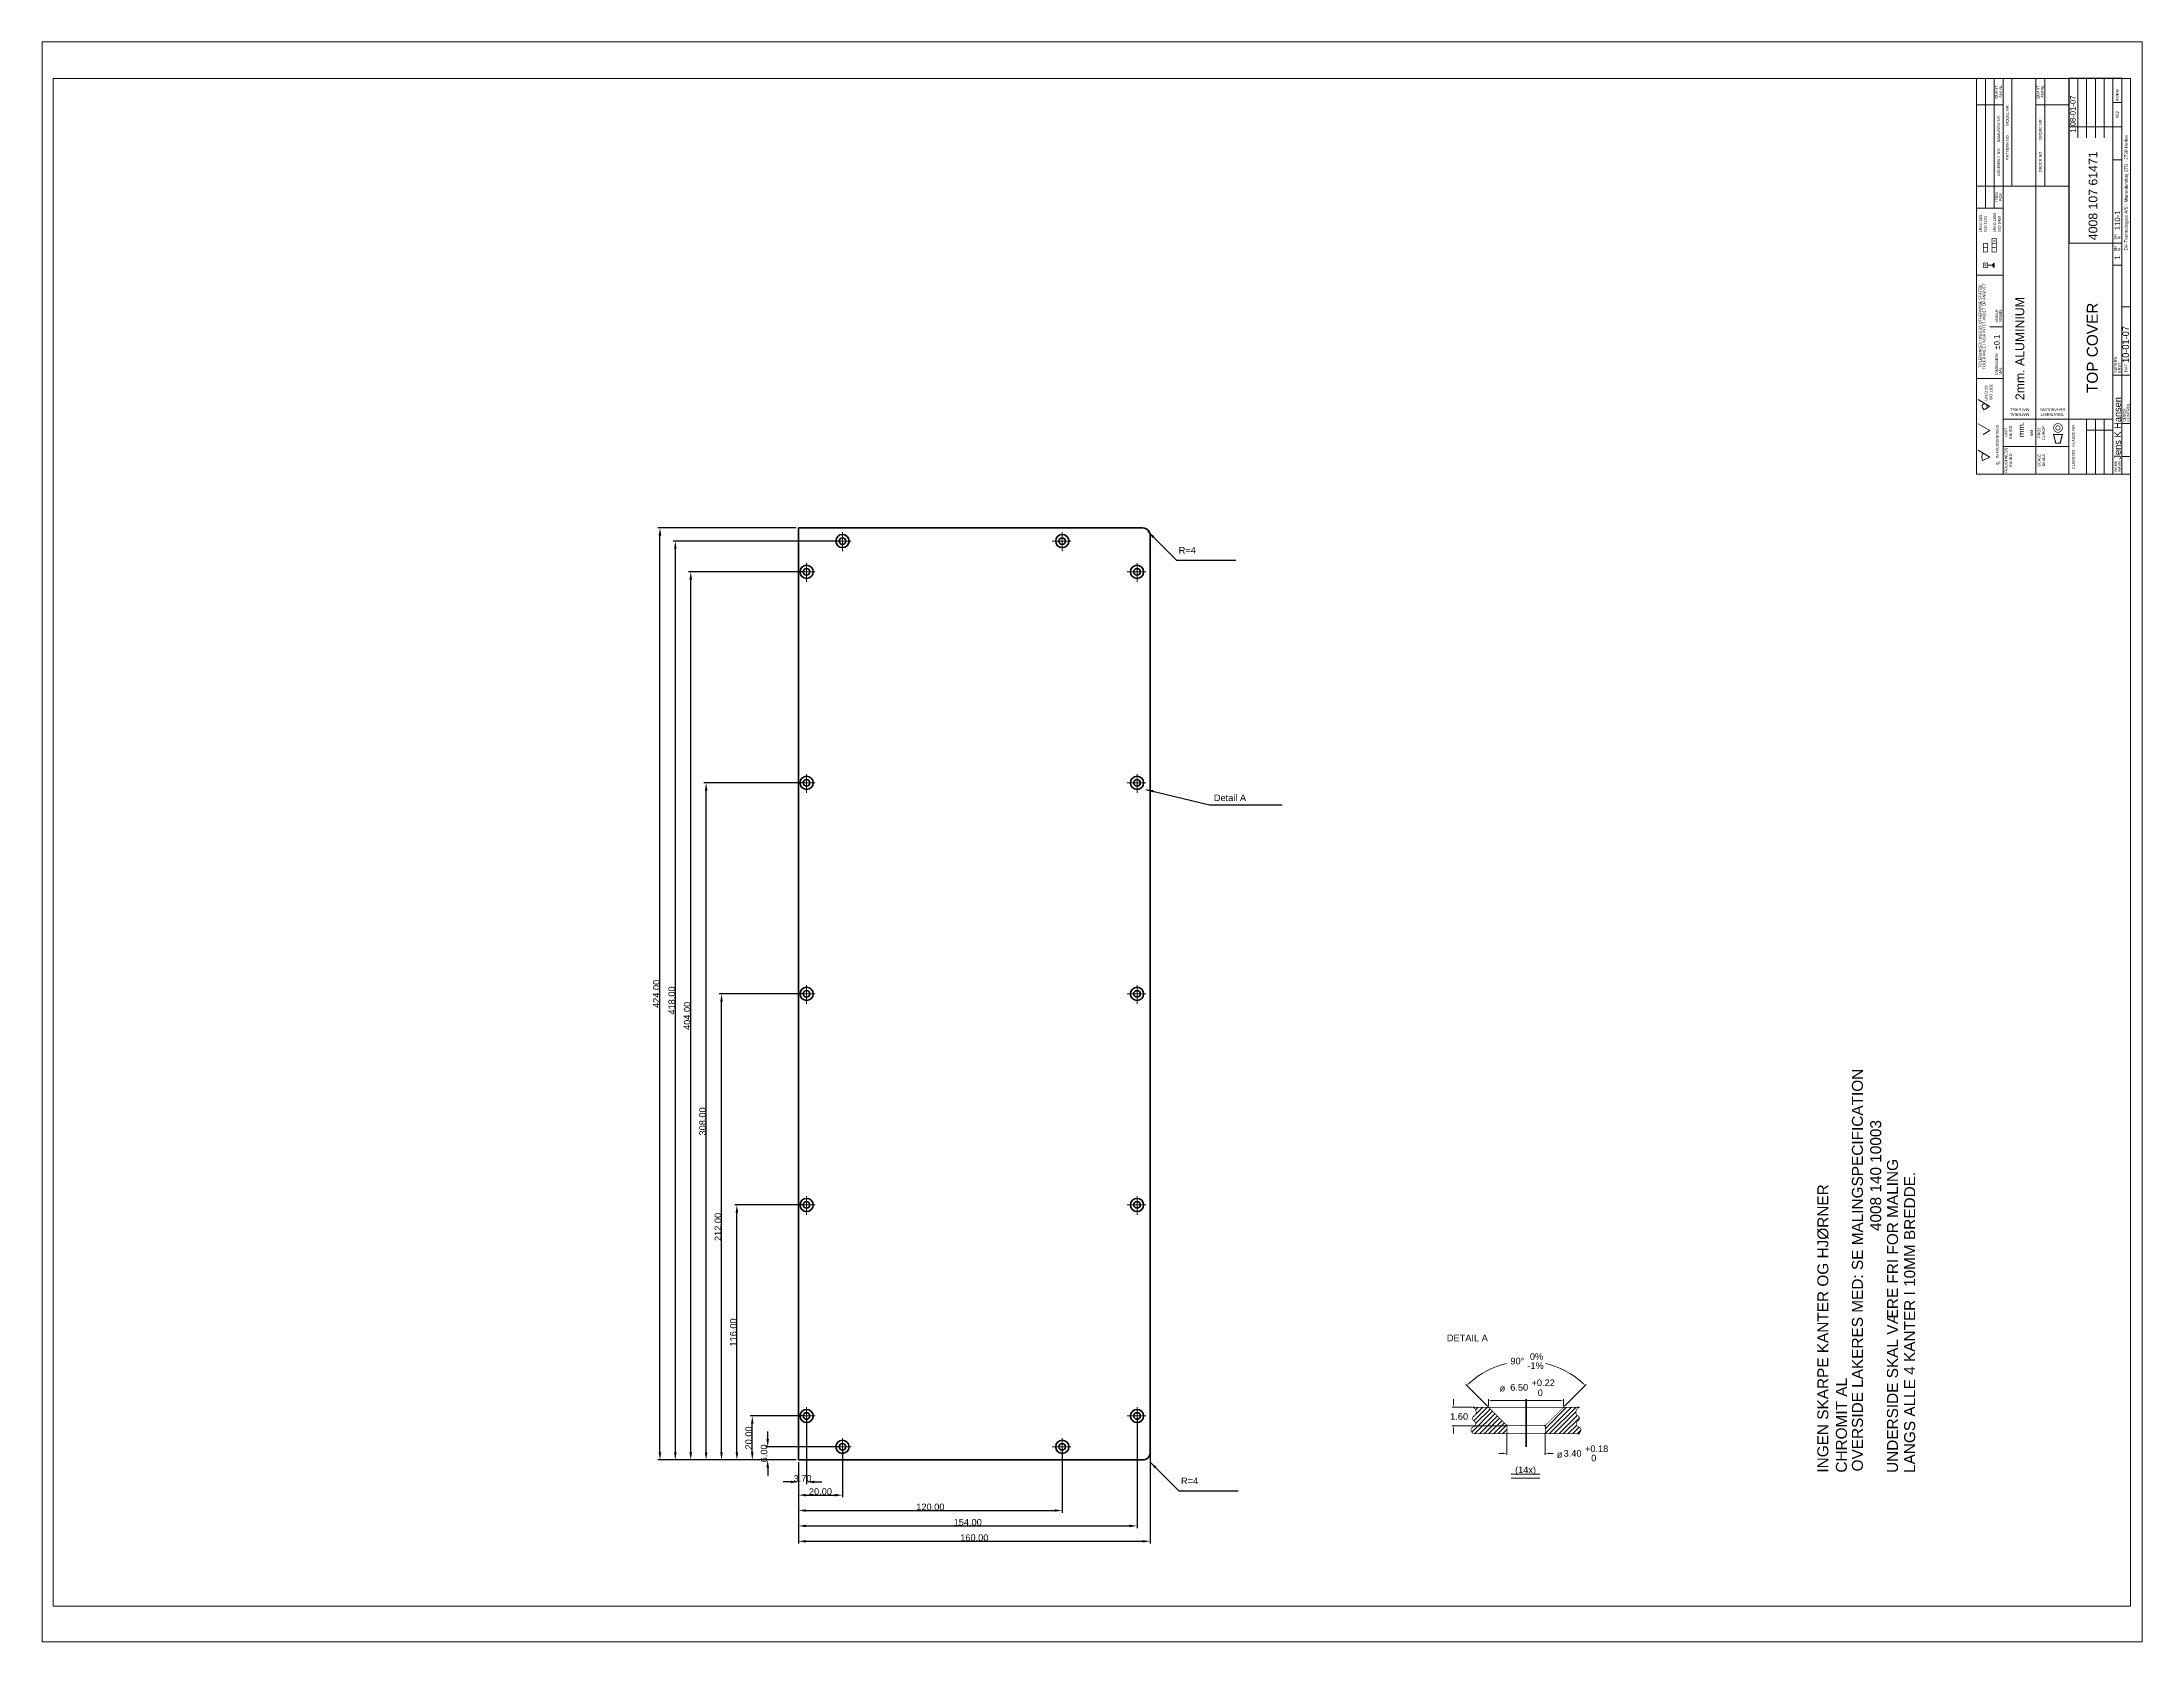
# Paper-space layout 'Layout1' of a CAD drawing. Extents: x 1.05 to 9.45, y 0.8 to 7.2.
# The model-space entities are those that its viewports show. They can reach past a viewport. Long polylines and large blocks are cut down to what shows.
import ezdxf
from ezdxf.enums import TextEntityAlignment as Align

# ---------------------------------------------------------------- set-up
doc = ezdxf.new("R2010")
doc.units = 0
doc.header["$MEASUREMENT"] = 0
doc.linetypes.add('CENTER', pattern=[2, 1.25, -0.25, 0.25, -0.25])
doc.layers.get('0').update_dxf_attribs({"linetype": 'CONTINUOUS'})
for name, color, linetype, lineweight in [('110-1', 10, 'CONTINUOUS', 20), ('110-1M', 3, 'CONTINUOUS', 35), ('110-2DIM', 1, 'CONTINUOUS', 13)]:
    doc.layers.add(name, color=color, linetype=linetype, lineweight=lineweight)
doc.styles.get("Standard").update_dxf_attribs({"font": 'ARIAL.TTF'})
doc.styles.add('UV', font='ARIAL.TTF')
doc.dimstyles.get("Standard").update_dxf_attribs({"dimtxt": 0.18, "dimasz": 0.18, "dimexe": 0.18, "dimexo": 0.0625, "dimgap": 0.09, "dimtad": 0, "dimtih": 1, "dimtoh": 1, "dimdec": 4, "dimzin": 0, "dimdsep": 46, "dimtxsty": 'Standard', "dimcen": 0.09, "dimadec": 0, "dimazin": 0, "dimtfac": 1, "dimtdec": 4, "dimtofl": 0, "dimtmove": 0, "dimatfit": 3, "dimfxl": 0, "dimtolj": 1, "dimtzin": 0, "dimarcsym": 0})

# ---------------------------------------------------------------- blocks, each defined once
blk = doc.blocks.new('*X8')
at = {"color": 0}
for p, q in [((14.89, 7.11), (16.46, 8.69)), ((14.98, 8.26), (15.06, 8.34)), ((15.01, 9), (15.01, 9)), ((15.04, 7.97), (16.07, 9)), ((15.13, 7), (16.64, 8.51)), ((15.17, 8.81), (15.36, 9)), ((15.18, 7.76), (16.29, 8.86)), ((15.2, 8.48), (15.72, 9)), ((15.49, 7), (16.82, 8.33)), ((15.84, 7), (16.99, 8.16)), ((16.19, 7), (17.17, 7.98)), ((16.55, 7), (17.35, 7.8)), ((16.9, 7), (17.52, 7.63)), ((17.25, 7), (17.55, 7.3))]:
    blk.add_line(p, q, dxfattribs=at)
blk = doc.blocks.new('*X9')
at = {"color": 0}
for p, q in [((20.45, 7.01), (22.44, 9)), ((20.45, 7.37), (22.08, 9)), ((20.79, 7), (22.79, 9)), ((21.14, 7), (22.78, 8.64)), ((21.5, 7), (22.88, 8.38)), ((21.85, 7), (23.05, 8.2)), ((22.2, 7), (22.84, 7.64)), ((22.56, 7), (23.04, 7.48)), ((22.91, 7), (23.16, 7.25))]:
    blk.add_line(p, q, dxfattribs=at)
blk = doc.blocks.new('*D10')
at = {"layer": '110-2DIM', "color": 0, "lineweight": -2}
for p, q in [((345.07, 86.03), (345.07, 89.53)), ((378.07, 82.53), (344.07, 82.53)), ((358.07, 76.53), (344.07, 76.53)), ((345.07, 73.03), (345.07, 69.53))]:
    blk.add_line(p, q, dxfattribs=at)
at = {"layer": '110-2DIM', "color": 0}
for points in [[(344.49, 86.03), (345.66, 86.03), (345.07, 82.53)], [(344.49, 73.03), (345.66, 73.03), (345.07, 76.53)]]:
    blk.add_solid(points, dxfattribs=at)
at = {"layer": '110-2DIM', "color": 0, "insert": (343.45, 79.53), "char_height": 3, "attachment_point": 5, "rotation": 90}
blk.add_mtext('\\A1;6.00', dxfattribs=at)
blk = doc.blocks.new('*D11')
at = {"layer": '110-2DIM', "color": 0, "lineweight": -2}
for p, q in [((361.77, 96.53), (337.07, 96.53)), ((338.07, 80.03), (338.07, 93.03)), ((358.07, 76.53), (337.07, 76.53))]:
    blk.add_line(p, q, dxfattribs=at)
at = {"layer": '110-2DIM', "color": 0}
for points in [[(337.49, 93.03), (338.66, 93.03), (338.07, 96.53)], [(337.49, 80.03), (338.66, 80.03), (338.07, 76.53)]]:
    blk.add_solid(points, dxfattribs=at)
at = {"layer": '110-2DIM', "color": 0, "insert": (336.45, 86.53), "char_height": 3, "attachment_point": 5, "rotation": 90}
blk.add_mtext('\\A1;20.00', dxfattribs=at)
blk = doc.blocks.new('*D12')
at = {"layer": '110-2DIM', "color": 0, "lineweight": -2}
for p, q in [((361.77, 192.53), (330.07, 192.53)), ((331.07, 80.03), (331.07, 189.03)), ((358.07, 76.53), (330.07, 76.53))]:
    blk.add_line(p, q, dxfattribs=at)
at = {"layer": '110-2DIM', "color": 0}
for points in [[(330.49, 189.03), (331.66, 189.03), (331.07, 192.53)], [(330.49, 80.03), (331.66, 80.03), (331.07, 76.53)]]:
    blk.add_solid(points, dxfattribs=at)
at = {"layer": '110-2DIM', "color": 0, "insert": (329.45, 134.53), "char_height": 3, "attachment_point": 5, "rotation": 90}
blk.add_mtext('\\A1;116.00', dxfattribs=at)
blk = doc.blocks.new('*D13')
at = {"layer": '110-2DIM', "color": 0, "lineweight": -2}
for p, q in [((361.77, 288.53), (323.07, 288.53)), ((324.07, 80.03), (324.07, 285.03)), ((358.07, 76.53), (323.07, 76.53))]:
    blk.add_line(p, q, dxfattribs=at)
at = {"layer": '110-2DIM', "color": 0}
for points in [[(323.49, 285.03), (324.66, 285.03), (324.07, 288.53)], [(323.49, 80.03), (324.66, 80.03), (324.07, 76.53)]]:
    blk.add_solid(points, dxfattribs=at)
at = {"layer": '110-2DIM', "color": 0, "insert": (322.45, 182.53), "char_height": 3, "attachment_point": 5, "rotation": 90}
blk.add_mtext('\\A1;212.00', dxfattribs=at)
blk = doc.blocks.new('*D14')
at = {"layer": '110-2DIM', "color": 0, "lineweight": -2}
for p, q in [((361.77, 384.53), (316.07, 384.53)), ((317.07, 80.03), (317.07, 381.03)), ((358.07, 76.53), (316.07, 76.53))]:
    blk.add_line(p, q, dxfattribs=at)
at = {"layer": '110-2DIM', "color": 0}
for points in [[(316.49, 381.03), (317.66, 381.03), (317.07, 384.53)], [(316.49, 80.03), (317.66, 80.03), (317.07, 76.53)]]:
    blk.add_solid(points, dxfattribs=at)
at = {"layer": '110-2DIM', "color": 0, "insert": (315.45, 230.53), "char_height": 3, "attachment_point": 5, "rotation": 90}
blk.add_mtext('\\A1;308.00', dxfattribs=at)
blk = doc.blocks.new('*D15')
at = {"layer": '110-2DIM', "color": 0, "lineweight": -2}
for p, q in [((361.77, 480.53), (309.07, 480.53)), ((310.07, 80.03), (310.07, 477.03)), ((358.07, 76.53), (309.07, 76.53))]:
    blk.add_line(p, q, dxfattribs=at)
at = {"layer": '110-2DIM', "color": 0}
for points in [[(309.49, 477.03), (310.66, 477.03), (310.07, 480.53)], [(309.49, 80.03), (310.66, 80.03), (310.07, 76.53)]]:
    blk.add_solid(points, dxfattribs=at)
at = {"layer": '110-2DIM', "color": 0, "insert": (308.45, 278.53), "char_height": 3, "attachment_point": 5, "rotation": 90}
blk.add_mtext('\\A1;404.00', dxfattribs=at)
blk = doc.blocks.new('*D16')
at = {"layer": '110-2DIM', "color": 0, "lineweight": -2}
for p, q in [((378.07, 494.53), (302.07, 494.53)), ((303.07, 80.03), (303.07, 491.03)), ((358.07, 76.53), (302.07, 76.53))]:
    blk.add_line(p, q, dxfattribs=at)
at = {"layer": '110-2DIM', "color": 0}
for points in [[(302.49, 491.03), (303.66, 491.03), (303.07, 494.53)], [(302.49, 80.03), (303.66, 80.03), (303.07, 76.53)]]:
    blk.add_solid(points, dxfattribs=at)
at = {"layer": '110-2DIM', "color": 0, "insert": (301.45, 285.53), "char_height": 3, "attachment_point": 5, "rotation": 90}
blk.add_mtext('\\A1;418.00', dxfattribs=at)
blk = doc.blocks.new('*D17')
at = {"layer": '110-2DIM', "color": 0, "lineweight": -2}
for p, q in [((358.07, 500.53), (295.07, 500.53)), ((296.07, 80.03), (296.07, 497.03)), ((358.07, 76.53), (295.07, 76.53))]:
    blk.add_line(p, q, dxfattribs=at)
at = {"layer": '110-2DIM', "color": 0}
for points in [[(295.49, 497.03), (296.66, 497.03), (296.07, 500.53)], [(295.49, 80.03), (296.66, 80.03), (296.07, 76.53)]]:
    blk.add_solid(points, dxfattribs=at)
at = {"layer": '110-2DIM', "color": 0, "insert": (294.45, 288.53), "char_height": 3, "attachment_point": 5, "rotation": 90}
blk.add_mtext('\\A1;424.00', dxfattribs=at)
blk = doc.blocks.new('*D18')
at = {"layer": '110-2DIM', "color": 0, "lineweight": -2}
for p, q in [((362.77, 95.53), (362.77, 65.53)), ((359.07, 75.53), (359.07, 65.53)), ((355.57, 66.53), (352.07, 66.53)), ((366.27, 66.53), (369.77, 66.53))]:
    blk.add_line(p, q, dxfattribs=at)
at = {"layer": '110-2DIM', "color": 0}
for points in [[(355.57, 67.11), (355.57, 65.94), (359.07, 66.53)], [(366.27, 67.11), (366.27, 65.94), (362.77, 66.53)]]:
    blk.add_solid(points, dxfattribs=at)
at = {"layer": '110-2DIM', "color": 0, "insert": (360.92, 68.15), "char_height": 3, "attachment_point": 5}
blk.add_mtext('\\A1;3.70', dxfattribs=at)
blk = doc.blocks.new('*D19')
at = {"layer": '110-2DIM', "color": 0, "lineweight": -2}
for p, q in [((379.07, 81.53), (379.07, 59.53)), ((359.07, 75.53), (359.07, 59.53)), ((362.57, 60.53), (375.57, 60.53))]:
    blk.add_line(p, q, dxfattribs=at)
at = {"layer": '110-2DIM', "color": 0}
for points in [[(362.57, 61.11), (362.57, 59.94), (359.07, 60.53)], [(375.57, 61.11), (375.57, 59.94), (379.07, 60.53)]]:
    blk.add_solid(points, dxfattribs=at)
at = {"layer": '110-2DIM', "color": 0, "insert": (369.07, 62.15), "char_height": 3, "attachment_point": 5}
blk.add_mtext('\\A1;20.00', dxfattribs=at)
blk = doc.blocks.new('*D20')
at = {"layer": '110-2DIM', "color": 0, "lineweight": -2}
for p, q in [((479.07, 81.53), (479.07, 52.53)), ((359.07, 75.53), (359.07, 52.53)), ((362.57, 53.53), (475.57, 53.53))]:
    blk.add_line(p, q, dxfattribs=at)
at = {"layer": '110-2DIM', "color": 0}
for points in [[(362.57, 54.11), (362.57, 52.94), (359.07, 53.53)], [(475.57, 54.11), (475.57, 52.94), (479.07, 53.53)]]:
    blk.add_solid(points, dxfattribs=at)
at = {"layer": '110-2DIM', "color": 0, "insert": (419.07, 55.15), "char_height": 3, "attachment_point": 5}
blk.add_mtext('\\A1;120.00', dxfattribs=at)
blk = doc.blocks.new('*D21')
at = {"layer": '110-2DIM', "color": 0, "lineweight": -2}
for p, q in [((513.07, 95.53), (513.07, 45.53)), ((359.07, 75.53), (359.07, 45.53)), ((362.57, 46.53), (509.57, 46.53))]:
    blk.add_line(p, q, dxfattribs=at)
at = {"layer": '110-2DIM', "color": 0}
for points in [[(362.57, 47.11), (362.57, 45.94), (359.07, 46.53)], [(509.57, 47.11), (509.57, 45.94), (513.07, 46.53)]]:
    blk.add_solid(points, dxfattribs=at)
at = {"layer": '110-2DIM', "color": 0, "insert": (436.07, 48.15), "char_height": 3, "attachment_point": 5}
blk.add_mtext('\\A1;154.00', dxfattribs=at)
blk = doc.blocks.new('*D22')
at = {"layer": '110-2DIM', "color": 0, "lineweight": -2}
for p, q in [((519.07, 78.93), (519.07, 38.53)), ((359.07, 75.53), (359.07, 38.53)), ((362.57, 39.53), (515.57, 39.53))]:
    blk.add_line(p, q, dxfattribs=at)
at = {"layer": '110-2DIM', "color": 0}
for points in [[(362.57, 40.11), (362.57, 38.94), (359.07, 39.53)], [(515.57, 40.11), (515.57, 38.94), (519.07, 39.53)]]:
    blk.add_solid(points, dxfattribs=at)
at = {"layer": '110-2DIM', "color": 0, "insert": (439.07, 41.15), "char_height": 3, "attachment_point": 5}
blk.add_mtext('\\A1;160.00', dxfattribs=at)

msp = doc.modelspace()

# ---------------------------------------------------------------- linework, layer by layer
at = {"layer": '110-1'}
for p, q in [((965, 705), (20, 705)), ((20, 705), (20, 10)), ((895, 525), (895, 705)), ((965, 705), (965, 10)), ((957, 570), (961, 570)), ((908, 550), (925, 550)), ((961, 548), (965, 548)), ((20, 10), (965, 10))]:
    msp.add_line(p, q, dxfattribs=at)
for points in [[(895, 705), (965, 705)], [(899, 646), (899, 705)], [(903, 646), (903, 705)], [(907, 525), (907, 705)], [(910.993, 656.091), (910.993, 705.091)], [(922, 525), (922, 705)], [(926, 656), (926, 705)], [(937, 525), (937, 705)], [(941, 678), (941, 705)], [(945, 678), (945, 705)], [(949, 678), (949, 705)], [(953, 678), (953, 705)], [(957, 525), (957, 705)], [(961, 525), (961, 705)], [(965, 525), (965, 705)], [(895, 693), (907, 693)], [(922, 693), (937, 693)], [(957, 694), (961, 694)], [(937, 683), (961, 683)], [(957, 668), (961, 668)], [(895, 656), (937, 656)], [(895, 646), (907, 646)], [(957, 630), (961, 630)], [(895, 615.5), (907, 615.5)], [(957, 620), (961, 620)], [(965, 601), (961, 601)], [(901, 592), (907, 592)], [(895, 568.5), (907, 568.5)], [(957, 570), (965, 570)], [(898.03, 554.037), (901, 555.75), (895.633, 558.869)], [(898.03, 543.037), (901, 544.75), (895.633, 547.869)], [(907, 550), (957, 550)], [(945, 545), (957, 545)], [(949, 525), (949, 550)], [(953, 525), (953, 550)], [(961, 548), (965, 548)], [(897.768, 531.152), (901, 532.75), (895.633, 535.869)], [(937, 537.5), (907, 537.5)], [(961, 533), (965, 533)], [(895, 525), (965, 525)]]:
    msp.add_lwpolyline(points, dxfattribs=at)
for points, const_width in [([(961, 630), (961, 705), (937, 705), (937, 630)], 0.5), ([(902, 630), (902, 632), (904, 632), (904, 630)], 0.3), ([(900, 628), (900, 630), (898, 630), (898, 628)], 0.3), ([(900, 626), (900, 628), (898, 628), (898, 626)], 0.3), ([(898, 619), (898, 621), (900, 621), (900, 619)], 0.3), ([(904, 628), (904, 630), (902, 630), (902, 628)], 0.3), ([(904, 626), (904, 628), (902, 628), (902, 626)], 0.3)]:
    msp.add_lwpolyline(points, close=True, dxfattribs=dict(at, const_width=const_width))
msp.add_lwpolyline([(903, 619), (903, 621), (902, 620)], close=True, dxfattribs=at)
for points, const_width in [([(900, 620), (903, 620)], 0.4), ([(957, 525), (957, 550), (945, 550), (945, 525), (957, 525)], 0.5), ([(933, 539), (934, 543), (930, 543), (931, 539), (933, 539)], 0.5)]:
    msp.add_lwpolyline(points, dxfattribs=dict(at, const_width=const_width))
at = {"layer": '110-1', "color": 2, "linetype": 'CENTER', "const_width": 0.02}
for points in [[(929, 546), (935, 546)], [(932, 538), (932, 549)]]:
    msp.add_lwpolyline(points, dxfattribs=at)
at = {"layer": '110-1', "color": 13, "const_width": 0.3}
for points in [[(932, 544, 1), (932, 548, 1)], [(932, 545, 1), (932, 547, 1)]]:
    msp.add_lwpolyline(points, format="xyb", close=True, dxfattribs=at)
at = {"layer": '110-1'}
for centre, radius, start, end in [((898.641, 555.76), 1.215, 36.484773, 29.24767), ((901, 532.75), 3.606, 149.838245, 209.838245)]:
    msp.add_arc(centre, radius, start, end, dxfattribs=at)
at = {"layer": '110-1M'}
for p, q in [((515.674, 500.527), (359.074, 500.527)), ((359.074, 500.527), (359.074, 76.527)), ((519.074, 79.927), (519.074, 497.127)), ((359.074, 76.527), (515.674, 76.527))]:
    msp.add_line(p, q, dxfattribs=at)
at = {"layer": '110-1M', "const_width": 0.3}
for points in [[(666.026, 100.527, -0.1347947), (667.08, 99.339, -0.1421464), (667.343, 97.854, -0.260812), (666.475, 96.632, 0.2811418), (665.706, 95.457, 0.2768744), (666.357, 94.291, -0.251153), (667.125, 93.059, -0.3606632), (665.997, 91.503, 0.3993064), (665.052, 89.995, 0.0966963), (665.382, 89.199, 0.0894692), (666.026, 88.527)], [(714.026, 100.527, 0.1347947), (712.972, 99.339, 0.1421464), (712.709, 97.854, 0.260812), (713.576, 96.632, -0.2811418), (714.345, 95.457, -0.2768744), (713.695, 94.291, 0.251153), (712.927, 93.059, 0.3606632), (714.054, 91.503, -0.3993064), (715, 89.995, -0.0966963), (714.67, 89.199, -0.0894692), (714.026, 88.527)]]:
    msp.add_lwpolyline(points, format="xyb", dxfattribs=at)
for points in [[(666.026, 100.527), (714.026, 100.527)], [(681.326, 92.127), (672.926, 100.527)], [(698.726, 92.127), (707.126, 100.527)], [(666.026, 88.527), (714.026, 88.527)], [(681.326, 92.127), (681.326, 88.527)], [(681.326, 92.127), (698.726, 92.127)], [(698.877, 91.975), (698.877, 88.375)]]:
    msp.add_lwpolyline(points, dxfattribs=at)
at = {"layer": '110-1M', "color": 3, "linetype": 'CENTER'}
msp.add_lwpolyline([(690.026, 104.237), (690.026, 82.527)], dxfattribs=at)
at = {"layer": '110-1M'}
for centre in [(379.074, 494.527), (479.074, 494.527), (362.774, 480.527), (513.074, 480.527), (362.774, 384.527), (513.074, 384.527), (362.774, 288.527), (513.074, 288.527), (362.774, 192.527), (513.074, 192.527), (362.774, 96.527), (362.774, 96.527), (513.074, 96.527), (379.074, 82.527), (479.074, 82.527)]:
    msp.add_circle(centre, 3, dxfattribs=at)
at = {"layer": '110-1M', "linetype": 'Continuous'}
for centre in [(379.074, 494.527), (479.074, 494.527), (362.774, 480.527), (513.074, 480.527), (362.774, 384.527), (513.074, 384.527), (362.774, 288.527), (513.074, 288.527), (362.774, 192.527), (513.074, 192.527), (362.774, 96.527), (362.774, 96.527), (513.074, 96.527), (379.074, 82.527), (479.074, 82.527)]:
    msp.add_circle(centre, 1.5, dxfattribs=at)
at = {"layer": '110-1M'}
for centre, start, end in [((515.674, 497.127), 0, 90), ((515.674, 79.927), 270, 0)]:
    msp.add_arc(centre, 3.4, start, end, dxfattribs=at)
at = {"layer": '110-1M', "linetype": 'ByBlock'}
for p in [(666.026, 100.527), (672.926, 100.527), (672.926, 100.527), (707.126, 100.527), (707.126, 100.527), (714.026, 100.527), (681.326, 92.127), (681.326, 92.127), (681.326, 88.527), (698.726, 92.127), (698.726, 88.527), (714.026, 88.527)]:
    msp.add_point(p, dxfattribs=at)
at = {"layer": '110-2DIM', "linetype": 'Continuous'}
for p, q in [((379.074, 489.992), (379.074, 498.492)), ((479.074, 489.992), (479.074, 498.492)), ((374.54, 494.527), (383.04, 494.527)), ((474.54, 494.527), (483.04, 494.527)), ((358.24, 480.527), (366.74, 480.527)), ((362.774, 475.992), (362.774, 484.492)), ((508.54, 480.527), (517.04, 480.527)), ((513.074, 475.992), (513.074, 484.492)), ((358.24, 384.527), (366.74, 384.527)), ((362.774, 379.992), (362.774, 388.492)), ((508.54, 384.527), (517.04, 384.527)), ((513.074, 379.992), (513.074, 388.492)), ((358.24, 288.527), (366.74, 288.527)), ((362.774, 283.992), (362.774, 292.492)), ((508.54, 288.527), (517.04, 288.527)), ((513.074, 283.992), (513.074, 292.492)), ((358.24, 192.527), (366.74, 192.527)), ((362.774, 187.992), (362.774, 196.492)), ((508.54, 192.527), (517.04, 192.527)), ((513.074, 187.992), (513.074, 196.492)), ((358.24, 96.527), (366.74, 96.527)), ((358.24, 96.527), (366.74, 96.527)), ((362.774, 91.992), (362.774, 100.492)), ((362.774, 91.992), (362.774, 100.492)), ((508.54, 96.527), (517.04, 96.527)), ((513.074, 91.992), (513.074, 100.492)), ((379.074, 77.992), (379.074, 86.492)), ((479.074, 77.992), (479.074, 86.492)), ((374.54, 82.527), (383.04, 82.527)), ((474.54, 82.527), (483.04, 82.527))]:
    msp.add_line(p, q, dxfattribs=at)
at = {"layer": '110-2DIM', "linetype": 'ByBlock'}
for p, q in [((662.661, 110.792), (672.502, 100.951)), ((717.391, 110.792), (707.55, 100.951)), ((665.426, 100.527), (656.426, 100.527)), ((657.026, 102.327), (657.026, 104.127)), ((672.926, 101.127), (672.926, 104.127)), ((674.726, 103.527), (705.326, 103.527)), ((707.126, 101.127), (707.126, 104.127)), ((680.726, 92.127), (656.426, 92.127)), ((657.026, 90.327), (657.026, 88.527)), ((681.326, 87.927), (681.326, 78.927)), ((698.726, 87.927), (698.726, 78.927)), ((679.526, 79.527), (677.726, 79.527)), ((700.526, 79.527), (702.326, 79.527))]:
    msp.add_line(p, q, dxfattribs=at)
at = {"layer": '110-2DIM'}
for p, q in [((683.083, 70.121), (696.512, 70.121)), ((683.249, 68.298), (696.346, 68.298))]:
    msp.add_line(p, q, dxfattribs=at)
at = {"layer": '110-2DIM', "linetype": 'ByBlock'}
for start, end in [(103.447089, 132.292861), (47.707139, 76.552911)]:
    msp.add_arc((690.026, 83.427), 38.1, start, end, dxfattribs=at)
for p in [(707.126, 103.527), (657.026, 92.127), (698.726, 79.527)]:
    msp.add_point(p, dxfattribs=at)
for points in [[(664.595, 111.393), (664.18, 111.827), (663.085, 110.367)], [(715.457, 111.393), (715.871, 111.827), (716.967, 110.367)], [(657.326, 102.327), (656.726, 102.327), (657.026, 100.527)], [(674.726, 103.227), (674.726, 103.827), (672.926, 103.527)], [(705.326, 103.227), (705.326, 103.827), (707.126, 103.527)], [(657.326, 90.327), (656.726, 90.327), (657.026, 92.127)], [(679.526, 79.227), (679.526, 79.827), (681.326, 79.527)], [(700.526, 79.227), (700.526, 79.827), (698.726, 79.527)]]:
    msp.add_solid(points, dxfattribs=at)

# ---------------------------------------------------------------- block references
at = {"layer": '110-1M', "color": 3, "xscale": 6, "yscale": 6, "zscale": 6}
for name in ['*X8', '*X9']:
    msp.add_blockref(name, (576.032, 46.517), dxfattribs=at)

# ---------------------------------------------------------------- texts
for s, height, p in [('1 08-01-07', 2.5, (940.016, 680.271)), ('110-1', 2.5, (960.289, 635.933)), ('1', 2.5, (960.289, 622.558)), ('2mm. ALUMINIUM', 4, (916.671, 558.627)), ('TOP COVER', 5, (950.121, 561.837)), ('±0.1', 2.5, (905.432, 581.632)), ('mm.', 2.5, (916.569, 541.833))]:
    msp.add_text(s, height=height, rotation=90).set_placement(p)
at = {"insert": (957.633, 531.583), "char_height": 3, "width": 57, "attachment_point": 1, "rotation": 90}
msp.add_mtext('Jens K Hansen', dxfattribs=at)
at = {"layer": '110-1'}
for s, height, rotation, p in [('QUANT.', 1.25, 90, (904.11, 699)), ('ANTAL', 1.25, 90, (905.886, 699)), ('QUANT.', 1.25, 90, (923.106, 699)), ('ANTAL', 1.25, 90, (924.889, 699)), ('FORM', 1.25, 90, (959, 697.5)), ('ASSEMBLY NO.     SAMLINGS NR.', 1.25, 90, (905, 674.5)), ('PATTERN NO.        MODEL NR.', 1.25, 90, (908.995, 680.5)), ('KU', 1.5, 90, (959, 688.5)), ('ORDER NO.          ORDRE NR.', 1.25, 90, (924, 674.5)), ('DK-Technologies A/S - Marienlundvej 37D - 2730 Herlev', 1.5, 90, (963.189, 653)), ('ITEM', 1.25, 90, (904.146, 651)), ('POS', 1.25, 90, (905.854, 651)), ('A', 1.25, 90, (903, 631)), ('SH', 1.25, 90, (958.095, 632.869)), ('BL', 1.25, 90, (959.811, 632.869)), ('SH', 1.25, 90, (958.095, 627.495)), ('BL', 1.25, 90, (959.811, 627.495)), ('A', 1.25, 90, (899, 620)), ('DAT', 1.25, 90, (963, 573.251)), ('MATERIEL', 1.25, 180, (914.466, 554.241)), ('BEHANDLING', 1.25, 180, (929.466, 554.241)), ('MATERIAL', 1.25, 180, (914.466, 552.105)), ('TREATMENT', 1.25, 180, (929.466, 552.105)), ('CLASS NO.  KLASSE NR.', 1.25, 90, (939, 537.5))]:
    msp.add_text(s, height=height, rotation=rotation, dxfattribs=at).set_placement(p, align=Align.MIDDLE)
for s, height, p in [('4008 107 61471', 4, (949.936, 631.387)), ('UN-D 603', 1.25, (897.416, 635.122)), ('ISO 1101', 1.25, (899.552, 635.122)), ('UN-D 1660', 1.25, (903.824, 635.122)), ('ISO 5459', 1.25, (905.96, 635.122)), ('ANGLE', 1.25, (904.768, 593.965)), ('VINKEL', 1.25, (906.477, 593.965)), ('10-01-07', 3, (964.309, 575.544)), ('DIMENSION', 1.25, (904.712, 569.994)), ('MÅL', 1.25, (906.478, 569.994)), ('SUPERS.', 1.25, (958.808, 571)), ('ERST.', 1.25, (960.538, 571)), ('UN-D 28', 1.25, (899.976, 558.452)), ('ISO 1302 ', 1.25, (902.112, 558.452)), ('. .', 1.25, (897, 553)), ('CHECK', 1.25, (962.776, 548.857)), ('KONTROL', 1.25, (964.554, 548.857)), ('. . R    IN MICROMETERS', 1.25, (905, 527)), ('. .', 1.25, (897, 542)), ('. .', 1.25, (897, 530)), ('A', 1.25, (905.757, 529.634)), ('NAME', 1.25, (958.824, 526.028)), ('NAVN', 1.25, (960.563, 526.028))]:
    msp.add_text(s, height=height, rotation=90, dxfattribs=at).set_placement(p)
for s, p in [('TOLERANCE HVOR INTET ANDET ER ANGIVET', (899, 592.25)), ('TOLERANCES UNLESS OTHERWISE STATED', (897.25, 592.25)), ('UNIT', (909, 544)), ('ENHED', (911.136, 544)), ('MM', (920.626, 543.75)), ('PROJ.', (924, 544)), ('EUROP.', (926.136, 544)), ('ROUGHNESS', (909, 531.25)), ('RUHED', (911.136, 531.25)), ('SCALE', (924, 531.25)), ('SKALA', (926.136, 531.25))]:
    msp.add_text(s, height=1.25, rotation=90, dxfattribs=at).set_placement(p, align=Align.CENTER)
at = {"layer": '110-1', "color": 15, "style": 'UV'}
for s, p in [('OVERSIDE LAKERES MED: SE MALINGSPECIFICATION ', (843.273, 71.319)), ('4008 140 10003', (851.586, 180.655))]:
    msp.add_text(s, height=5, rotation=90, dxfattribs=at).set_placement(p)
at = {"layer": '110-1', "color": 15}
for s, p in [('UNDERSIDE SKAL VÆRE FRI FOR MALING', (859.226, 70.614)), ('INGEN SKARPE KANTER OG HJØRNER', (827.554, 70.762)), ('LANGS ALLE 4 KANTER I 10MM BREDDE.', (867.038, 70.614)), ('CHROMIT AL', (835.997, 70.762))]:
    msp.add_text(s, height=5, rotation=90, dxfattribs=at).set_placement(p)
at = {"layer": '110-1M'}
msp.add_text('DETAIL A', height=3, dxfattribs=at).set_placement((654.026, 130.527))
at = {"layer": '110-2DIM'}
for s, p in [('Detail A', (548.036, 376.231)), ('ø', (678.025, 107.696)), ('0', (695.363, 105.576)), ('ø', (704.025, 77.569)), ('0', (719.679, 75.888)), ('(14x)', (685.038, 70.522))]:
    msp.add_text(s, height=3, dxfattribs=at).set_placement(p)
at = {"layer": '110-2DIM', "linetype": 'ByBlock'}
for s, p in [(' 0%', (690.626, 122.127)), ('90°', (682.926, 120.027)), ('-1%', (690.626, 117.927)), ('6.50', (682.84, 108.042)), ('+0.22', (692.54, 110.142)), ('1.60', (655.526, 94.827)), ('3.40', (707.126, 78.027)), ('+0.18', (716.826, 80.127))]:
    msp.add_text(s, height=3, dxfattribs=at).set_placement(p)
at = {"layer": '110-2DIM', "char_height": 3, "width": 26, "attachment_point": 1}
for insert in [(532.042, 491.818), (533.074, 68.527)]:
    msp.add_mtext('R=4', dxfattribs=dict(at, insert=insert))

# ---------------------------------------------------------------- dimensions: what is measured, and where the dimension line sits
at = {"layer": '110-2DIM'}
for base, p2, picture, middle in [((296.074, 500.527), (359.074, 500.527), '*D17', (294.452, 288.527)), ((303.074, 494.527), (379.074, 494.527), '*D16', (301.452, 285.527)), ((310.074, 480.527), (362.774, 480.527), '*D15', (308.452, 278.527)), ((317.074, 384.527), (362.774, 384.527), '*D14', (315.451, 230.527)), ((324.074, 288.527), (362.774, 288.527), '*D13', (322.452, 182.527)), ((331.074, 192.527), (362.774, 192.527), '*D12', (329.452, 134.527)), ((338.074, 96.527), (362.774, 96.527), '*D11', (336.452, 86.527)), ((345.074, 82.527), (379.074, 82.527), '*D10', (343.452, 79.527))]:
    dim = msp.add_linear_dim(base=base, p1=(359.074, 76.527), p2=p2, angle=90, dimstyle='Standard', override={"dimtxt": 3, "dimasz": 3.5, "dimexe": 1, "dimexo": 1, "dimtad": 1, "dimtih": 0, "dimtoh": 0, "dimdec": 2, "dimtdec": 2, "dimtix": 1, "dimtmove": 2}, dxfattribs=at)
    dim.commit()
    dim.dimension.update_dxf_attribs({"geometry": picture, "text_midpoint": middle})
for base, p2, picture, middle in [((362.774, 66.527), (362.774, 96.527), '*D18', (360.924, 68.149)), ((513.074, 46.527), (513.074, 96.527), '*D21', (436.074, 48.148)), ((379.074, 60.527), (379.074, 82.527), '*D19', (369.074, 62.148)), ((479.074, 53.527), (479.074, 82.527), '*D20', (419.074, 55.148)), ((519.074, 39.527), (519.074, 79.927), '*D22', (439.074, 41.148))]:
    dim = msp.add_linear_dim(base=base, p1=(359.074, 76.527), p2=p2, dimstyle='Standard', override={"dimtxt": 3, "dimasz": 3.5, "dimexe": 1, "dimexo": 1, "dimtad": 1, "dimtih": 0, "dimtoh": 0, "dimdec": 2, "dimtdec": 2, "dimtix": 1, "dimtmove": 2}, dxfattribs=at)
    dim.commit()
    dim.dimension.update_dxf_attribs({"geometry": picture, "text_midpoint": middle})

# ---------------------------------------------------------------- leaders
for points in [[(518.042, 498.818), (531.042, 485.818), (558.042, 485.818)], [(517.074, 381.527), (546.074, 374.527), (579.074, 374.527)], [(519.074, 75.527), (532.074, 62.527), (559.074, 62.527)]]:
    msp.add_leader(points, dimstyle='Standard', override={"dimtxt": 3, "dimasz": 3.5, "dimexe": 1, "dimexo": 1, "dimgap": 0.09, "dimtad": 0, "dimtih": 0, "dimtoh": 0, "dimdec": 2, "dimtdec": 2, "dimtix": 1, "dimtmove": 2}, dxfattribs=at)

psp = doc.layouts.get("Layout1")

# ---------------------------------------------------------------- viewports
at = {"layer": '110-1M', "color": 1}
psp.add_viewport(center=(5.25, 4), size=(8.4, 6.4), view_center_point=(492.5984, 357.6279), view_height=727.811044, dxfattribs=at)

doc.saveas('drawing.dxf')
